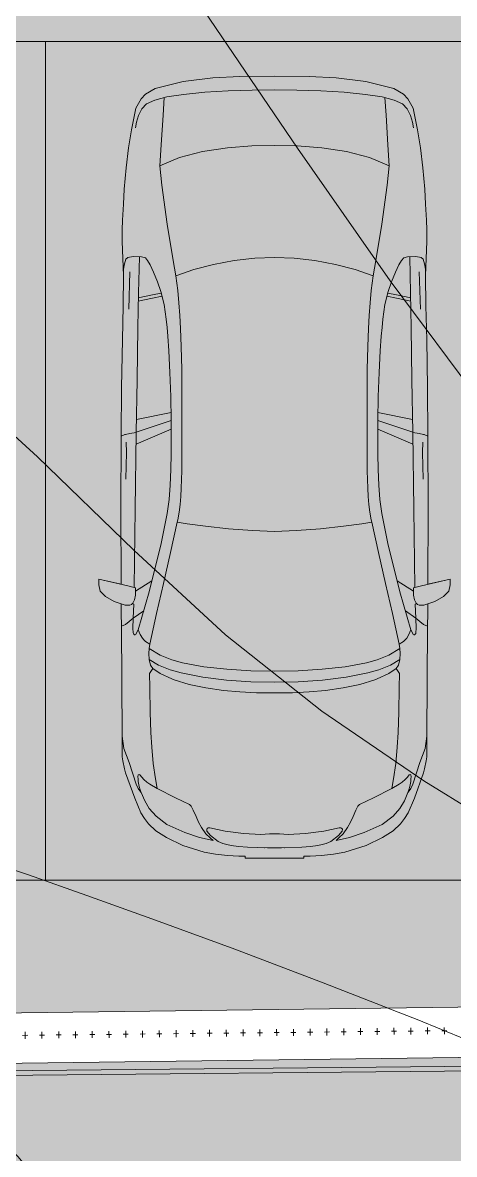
# Model space of a CAD drawing. Header units: millimetres. Extents: x 132836 to 1862386, y -330276 to -143438.
# Drawn here: x 401457 to 404032, y -272244 to -265498 of the extents above; entities that cross this region are included whole.
import ezdxf

# ---------------------------------------------------------------- set-up
doc = ezdxf.new("R2010")
doc.units = ezdxf.units.MM
doc.header["$MEASUREMENT"] = 0
doc.linetypes.add('Wipeout_Contour', pattern=[1000, 0, -1000])
for name, color, linetype in [('Divers - Dessin général', 7, 'Continuous'), ('Extérieur - Environnement', 7, 'Continuous'), ('Nouveau_0', 7, 'Continuous'), ('Nouveau_CN_01_00', 7, 'Continuous'), ('Nouveau_CN_02_00', 7, 'Continuous'), ('Nouveau_regard', 7, 'Continuous'), ('TopoAlt', 7, 'Continuous')]:
    doc.layers.add(name, color=color, linetype=linetype)

msp = doc.modelspace()

# ---------------------------------------------------------------- hatches: boundary and pattern name
at = {"linetype": 'Continuous', "lineweight": 0, "true_color": 0x6f6f6f}
h = msp.add_hatch(color=8, dxfattribs=at)
h.paths.add_polyline_path([(360547.961, -295062.571), (487920.34, -293826.868), (487920.34, -270902.734), (487462.568, -270902.734), (472913.119, -271040.575), (472913.119, -163437.635), (371855.719, -163437.635), (371855.719, -271040.575), (371882.482, -271040.57), (371882.665, -272000.514, -0.40942736), (367883.201, -275935.042), (360547.961, -275935.042)])
h.paths.add_polyline_path([(377135.103, -260639.953), (373845.103, -260639.953), (373845.103, -248364.953), (373845.103, -243089.974), (373845.103, -242189.974), (377135.103, -242189.974)], flags=0)
h.paths.add_polyline_path([(380202.952, -171995.57), (431505.799, -171995.57), (464309.564, -171995.57), (464309.564, -262465.571), (462925.553, -262565.571), (438593.575, -262550.571), (437925.553, -262550.571), (436549.587, -262550.571), (436549.587, -189810.571), (412055.061, -189810.571), (412055.061, -201780.57), (412055.061, -204495.57), (415454.069, -204495.57), (415454.069, -208495.57), (415454.069, -218295.57), (405655.061, -218295.57), (405655.061, -222495.57), (415474.561, -222495.57), (415474.561, -260810.571), (380202.952, -260810.571), (380202.952, -230015.57), (380202.952, -193810.571)], flags=0)
h.paths.add_polyline_path([(381436.562, -269433.913, -0.09031866), (381558.292, -268727.623, -0.20144873), (382612.158, -267592.74, -0.10421145), (383417.525, -267415.055), (384017.498, -267409.371, -0.10404461), (384824.873, -267571.244, -0.23825546), (385983.776, -268953.318, -0.05518862), (386036.355, -269390.334), (386038.45, -269611.438), (386050.565, -270890.267), (385792.102, -271892.761, -0.26794919), (384069.602, -272909.124), (383469.629, -272914.808, -0.19371746), (382078.771, -272370.185, -0.07056876), (381728.183, -271931.262, -0.1316525), (381450.772, -270933.845)], flags=0)
h.paths.add_polyline_path([(394027.271, -275599.002, -0.4157911), (392016.505, -273599.031), (392016.505, -273452.052), (392030.007, -267377.824, -0.3805567), (394016.505, -265609.826), (394094.233, -265609.826), (394094.233, -270609.826), (409094.233, -270609.826), (409094.233, -265609.826), (414055.71, -265609.826, -0.41421356), (415555.71, -267109.826), (415555.71, -273660.699, -0.34550161), (413836.804, -275433.432)], flags=0)
h.paths.add_polyline_path([(424209.612, -271504.083, -0.13447393), (423930.467, -270484.937), (423930.467, -268984.937, -0.41421356), (425930.467, -266984.937), (426530.467, -266984.937, -0.41421356), (428530.467, -268984.937), (428530.467, -270484.937, -0.12882035), (428273.55, -271465.581, -0.27093629), (426530.467, -272484.937), (425930.467, -272484.937, -0.26498)], flags=0)
h.paths.add_polyline_path([(436562.206, -273329.325), (436569.468, -267730.336, -0.09856151), (436800.237, -266943.721), (436817.2, -266951.545, -0.258849), (438654.998, -265605.827), (438652.661, -265587.294), (439337.088, -265587.294), (439337.088, -265687.294), (439337.088, -270687.294), (469237.088, -270687.294), (469237.088, -265687.294), (470907.523, -265687.294), (472885.813, -265687.294), (472885.813, -267687.294), (472885.813, -271062.255, 0.00134576), (472885.842, -271073.021), (472896.728, -273095.233, -0.41421356), (470907.523, -275105.97), (462184.053, -275105.97, -0.00518896), (462130.957, -275116.103), (454147.511, -275196.191), (438770.531, -275253.24, -0.38655333), (436572.608, -273475.385, -0.02518922)], flags=0)
at = {"linetype": 'Continuous', "lineweight": 0, "true_color": 0x90b349}
msp.add_hatch(color=55, dxfattribs=at).paths.add_polyline_path([(394094.233, -271810.115), (394094.233, -273590.239), (414281.51, -273450.488), (414270.667, -271436.346), (414270.667, -271563.708), (409270.667, -271563.708), (409270.667, -270609.826), (406815.088, -270609.826), (406594.233, -270609.826), (404094.233, -270609.826), (401594.233, -270609.826), (399094.233, -270609.826), (396594.233, -270609.826), (394094.233, -270609.826)])

# ---------------------------------------------------------------- linework, layer by layer
at = {"color": 9, "linetype": 'Continuous', "lineweight": 5}
msp.add_lwpolyline([(392016.505, -273452.052), (392016.505, -273599.031, 0.4157911), (394027.271, -275599.002), (413836.804, -275433.432, 0.34550161), (415555.71, -273660.699), (415555.71, -267109.826, 0.41421356), (414055.71, -265609.826), (409094.233, -265609.826), (409094.233, -270609.826), (394094.233, -270609.826), (394094.233, -265609.826), (394016.505, -265609.826, 0.3805567), (392030.007, -267377.824)], format="xyb", close=True, dxfattribs=at)
at = {"color": 255, "linetype": 'Continuous', "lineweight": 5, "flags": 128}
for points in [[(401594.233, -265609.826), (399094.233, -265609.826)], [(401594.233, -265609.826), (401594.233, -270609.826)], [(404094.233, -265609.826), (401594.233, -265609.826)], [(401594.233, -270609.826), (401594.233, -265609.826)], [(399094.233, -270609.826), (401594.233, -270609.826)], [(401594.233, -270609.826), (404094.233, -270609.826)]]:
    msp.add_lwpolyline(points, dxfattribs=at)
at = {"color": 7, "linetype": 'Continuous', "lineweight": 5}
msp.add_lwpolyline([(394094.233, -271810.115), (394094.233, -273590.239), (414281.51, -273450.488), (414270.667, -271436.346), (414270.667, -271563.708), (409270.667, -271563.708), (409270.667, -270609.826), (406815.088, -270609.826), (406594.233, -270609.826), (404094.233, -270609.826), (401594.233, -270609.826), (399094.233, -270609.826), (396594.233, -270609.826), (394094.233, -270609.826)], close=True, dxfattribs=at)
at = {"layer": 'Extérieur - Environnement', "color": 7, "linetype": 'Continuous', "lineweight": 13}
for p, q in [((402414.568, -265848.141), (402247.544, -265890.768)), ((402247.544, -265890.768), (402414.568, -265848.141)), ((402591.508, -265827.229), (402414.568, -265848.141)), ((402414.568, -265848.141), (402591.508, -265827.229)), ((402751.637, -265818.421), (402591.508, -265827.229)), ((402591.508, -265827.229), (402751.637, -265818.421)), ((402959.08, -265815.829), (402751.637, -265818.421)), ((402751.637, -265818.421), (402959.08, -265815.829)), ((403166.523, -265818.421), (402959.08, -265815.829)), ((403166.523, -265818.421), (402959.08, -265815.829)), ((403326.652, -265827.229), (403166.523, -265818.421)), ((403326.652, -265827.229), (403166.523, -265818.421)), ((403503.592, -265848.141), (403326.652, -265827.229)), ((403503.592, -265848.141), (403326.652, -265827.229)), ((403670.616, -265890.768), (403503.592, -265848.141)), ((403670.616, -265890.768), (403503.592, -265848.141)), ((402189.948, -265922.978), (402163.086, -265951.886)), ((402163.086, -265951.886), (402189.948, -265922.978)), ((402247.544, -265890.768), (402189.948, -265922.978)), ((402189.948, -265922.978), (402247.544, -265890.768)), ((402317.318, -265940.611), (402415.635, -265925.168)), ((402415.617, -265925.17), (402542.845, -265912.628)), ((402542.845, -265912.628), (402683.404, -265904.21)), ((402683.404, -265904.21), (402825.953, -265899.543)), ((402825.953, -265899.543), (402959.08, -265898.228)), ((403092.207, -265899.543), (402959.08, -265898.228)), ((403234.756, -265904.21), (403092.207, -265899.543)), ((403375.315, -265912.628), (403234.756, -265904.21)), ((403502.543, -265925.17), (403375.315, -265912.628)), ((403600.842, -265940.611), (403502.525, -265925.168)), ((403728.212, -265922.978), (403670.616, -265890.768)), ((403728.212, -265922.978), (403670.616, -265890.768)), ((403755.074, -265951.886), (403728.212, -265922.978)), ((403755.074, -265951.886), (403728.212, -265922.978)), ((402163.086, -265951.886), (402132.435, -266006.605)), ((402132.435, -266006.605), (402163.086, -265951.886)), ((402167.095, -266012.192), (402195.716, -265982.004)), ((402195.716, -265982.004), (402245.394, -265959.465)), ((402317.318, -265940.611), (402245.394, -265959.465)), ((402301.353, -265944.796), (402294.221, -266049.877)), ((403600.842, -265940.611), (403672.766, -265959.465)), ((403616.807, -265944.796), (403623.939, -266049.877)), ((403722.444, -265982.004), (403672.766, -265959.465)), ((403751.065, -266012.192), (403722.444, -265982.004)), ((403785.725, -266006.605), (403755.074, -265951.886)), ((403785.725, -266006.605), (403755.074, -265951.886)), ((402132.435, -266006.605), (402105.539, -266135.655)), ((402105.539, -266135.655), (402132.435, -266006.605)), ((402135.952, -266091.6), (402148.233, -266050.788)), ((402148.233, -266050.788), (402167.095, -266012.192)), ((402294.221, -266049.877), (402283.325, -266225.535)), ((403623.939, -266049.877), (403634.835, -266225.535)), ((403769.927, -266050.788), (403751.065, -266012.192)), ((403782.207, -266091.6), (403769.927, -266050.788)), ((403812.621, -266135.655), (403785.725, -266006.605)), ((403812.621, -266135.655), (403785.725, -266006.605)), ((402105.539, -266135.655), (402088.245, -266244.436)), ((402105.539, -266135.655), (402088.245, -266244.436)), ((402129.555, -266125.362), (402135.952, -266091.6)), ((403788.605, -266125.362), (403782.207, -266091.6)), ((403829.915, -266244.436), (403812.621, -266135.655)), ((403812.621, -266135.655), (403829.915, -266244.436)), ((402088.246, -266244.425), (402074.423, -266362.504)), ((402088.246, -266244.425), (402074.423, -266362.504)), ((402088.245, -266244.436), (402088.246, -266244.425)), ((402283.325, -266225.535), (402275.034, -266351.114)), ((402530.242, -266265.635), (402392.422, -266300.677)), ((402677.798, -266243.793), (402530.242, -266265.635)), ((402824.327, -266232.471), (402677.798, -266243.793)), ((402959.08, -266229.025), (402824.327, -266232.471)), ((402959.08, -266229.025), (403093.833, -266232.471)), ((403093.833, -266232.471), (403240.362, -266243.793)), ((403240.362, -266243.793), (403387.918, -266265.635)), ((403387.918, -266265.635), (403525.738, -266300.677)), ((403634.835, -266225.535), (403643.126, -266351.114)), ((403829.913, -266244.425), (403843.737, -266362.504)), ((403843.737, -266362.504), (403829.915, -266244.436)), ((402392.422, -266300.677), (402275.101, -266351.806)), ((403525.738, -266300.677), (403643.058, -266351.806)), ((402074.423, -266362.504), (402062.9, -266490.991)), ((402062.9, -266490.991), (402074.423, -266362.504)), ((402275.034, -266351.114), (402286.374, -266467.05)), ((403643.126, -266351.114), (403631.785, -266467.05)), ((403855.26, -266490.991), (403843.737, -266362.504)), ((403855.26, -266490.991), (403843.737, -266362.504)), ((402286.374, -266467.05), (402319.174, -266699.145)), ((403631.785, -266467.05), (403598.986, -266699.145)), ((402062.9, -266490.991), (402059.104, -266580)), ((402059.104, -266580), (402062.9, -266490.991)), ((403859.056, -266580), (403855.26, -266490.991)), ((403859.056, -266580), (403855.26, -266490.991)), ((402059.104, -266580), (402052.679, -266675.753)), ((402052.679, -266675.753), (402059.104, -266580)), ((403865.48, -266675.753), (403859.056, -266580)), ((403865.48, -266675.753), (403859.056, -266580)), ((402052.679, -266675.753), (402050.915, -266733.636)), ((402050.915, -266733.636), (402052.679, -266675.753)), ((403867.245, -266733.636), (403865.48, -266675.753)), ((403867.245, -266733.636), (403865.48, -266675.753)), ((402050.915, -266733.636), (402050.87, -266802.209)), ((402050.915, -266733.636), (402050.87, -266802.209)), ((402319.174, -266699.145), (402355.346, -266914.757)), ((403598.986, -266699.145), (403562.814, -266914.757)), ((403867.29, -266802.209), (403867.245, -266733.636)), ((403867.245, -266733.636), (403867.29, -266802.209)), ((402050.87, -266802.209), (402058.131, -267005.182)), ((402058.131, -267005.182), (402050.87, -266802.209)), ((403860.029, -267005.182), (403867.29, -266802.209)), ((403860.029, -267005.182), (403867.29, -266802.209)), ((402063.718, -266935.244), (402059.404, -266966.747)), ((402072.123, -266907.239), (402063.718, -266935.244)), ((402084.824, -266896.747), (402072.123, -266907.239)), ((402115.802, -266891.975), (402084.824, -266896.747)), ((402166.416, -266893.182), (402115.802, -266891.975)), ((402147.21, -267108.099), (402153.034, -266892.863)), ((402188.89, -266900.359), (402166.416, -266893.182)), ((402201.889, -266915.534), (402188.89, -266900.359)), ((402216.783, -266941.727), (402201.889, -266915.534)), ((402238.187, -266985.75), (402216.783, -266941.727)), ((402355.346, -266914.757), (402370.56, -267007.801)), ((402596.107, -266938.334), (402478.257, -266969.199)), ((402718.862, -266915.731), (402596.107, -266938.334)), ((402841.545, -266901.845), (402718.862, -266915.731)), ((402959.08, -266897.126), (402841.545, -266901.845)), ((402959.08, -266897.126), (403076.615, -266901.845)), ((403076.615, -266901.845), (403199.298, -266915.731)), ((403199.298, -266915.731), (403322.053, -266938.334)), ((403322.053, -266938.334), (403439.903, -266969.199)), ((403562.814, -266914.757), (403547.6, -267007.801)), ((403679.973, -266985.75), (403701.377, -266941.727)), ((403701.377, -266941.727), (403716.271, -266915.534)), ((403716.271, -266915.534), (403729.269, -266900.359)), ((403729.269, -266900.359), (403751.744, -266893.182)), ((403751.744, -266893.182), (403802.358, -266891.975)), ((403770.95, -267108.099), (403765.126, -266892.863)), ((403802.358, -266891.975), (403833.336, -266896.747)), ((403833.336, -266896.747), (403846.037, -266907.239)), ((403846.037, -266907.239), (403854.441, -266935.244)), ((403854.441, -266935.244), (403858.756, -266966.747)), ((402058.131, -267005.182), (402055.918, -267185.487)), ((402055.918, -267185.487), (402058.131, -267005.182)), ((402059.404, -266966.747), (402058.131, -267005.182)), ((402096.798, -266983.945), (402089.381, -267204.725)), ((402261.602, -267043.022), (402238.187, -266985.75)), ((402478.257, -266969.199), (402370.56, -267007.801)), ((402370.56, -267007.801), (402382.231, -267095.228)), ((403439.903, -266969.199), (403547.6, -267007.801)), ((403547.6, -267007.801), (403535.929, -267095.228)), ((403656.558, -267043.022), (403679.973, -266985.75)), ((403821.362, -266983.945), (403828.779, -267204.725)), ((403858.756, -266966.747), (403860.029, -267005.182)), ((403862.242, -267185.487), (403860.029, -267005.182)), ((403862.242, -267185.487), (403860.029, -267005.182)), ((402280.931, -267099.683), (402261.602, -267043.022)), ((403637.229, -267099.683), (403656.558, -267043.022)), ((402144.278, -267315.416), (402147.21, -267108.099)), ((402146.517, -267157.127), (402230.905, -267139.896)), ((402146.79, -267137.834), (402231.178, -267120.602)), ((402230.905, -267139.896), (402288.32, -267128.746)), ((402231.178, -267120.602), (402283.658, -267110.411)), ((402300.766, -267177.701), (402280.931, -267099.683)), ((402382.23, -267095.211), (402388.922, -267168.735)), ((403535.93, -267095.211), (403529.237, -267168.735)), ((403617.394, -267177.701), (403637.229, -267099.683)), ((403687.255, -267139.896), (403629.84, -267128.746)), ((403686.982, -267120.602), (403634.501, -267110.411)), ((403771.37, -267137.834), (403686.982, -267120.602)), ((403771.643, -267157.127), (403687.255, -267139.896)), ((403773.882, -267315.416), (403770.95, -267108.099)), ((402055.918, -267185.487), (402051.568, -267388.698)), ((402055.918, -267185.487), (402051.568, -267388.698)), ((402312.175, -267265.192), (402300.766, -267177.701)), ((402388.922, -267168.721), (402393.888, -267243.196)), ((403529.238, -267168.721), (403524.272, -267243.196)), ((403605.985, -267265.192), (403617.394, -267177.701)), ((403866.592, -267388.698), (403862.242, -267185.487)), ((403862.242, -267185.487), (403866.592, -267388.698)), ((402318.021, -267314.77), (402312.175, -267265.192)), ((402393.888, -267243.192), (402398.292, -267319.989)), ((403524.272, -267243.192), (403519.868, -267319.989)), ((403600.139, -267314.77), (403605.985, -267265.192)), ((402139.317, -267626.213), (402144.278, -267315.416)), ((402323.115, -267366.608), (402318.021, -267314.77)), ((402398.291, -267319.979), (402403.057, -267428.1)), ((403519.869, -267319.979), (403515.103, -267428.1)), ((403595.045, -267366.608), (403600.139, -267314.77)), ((403778.842, -267626.213), (403773.882, -267315.416)), ((402051.568, -267388.698), (402046.783, -267671.932)), ((402051.568, -267388.698), (402046.783, -267671.932)), ((402329.352, -267454.622), (402323.115, -267366.608)), ((403588.807, -267454.622), (403595.045, -267366.608)), ((403871.377, -267671.932), (403866.592, -267388.698)), ((403866.592, -267388.698), (403871.377, -267671.932)), ((402335.74, -267582.751), (402329.352, -267454.622)), ((402403.057, -267428.096), (402407.027, -267565.617)), ((403515.103, -267428.096), (403511.132, -267565.617)), ((403582.42, -267582.751), (403588.807, -267454.622)), ((402340.74, -267725.992), (402335.74, -267582.751)), ((402407.027, -267565.617), (402407.066, -268168.583)), ((403511.132, -267565.617), (403511.094, -268168.583)), ((403577.42, -267725.992), (403582.42, -267582.751)), ((402046.783, -267671.932), (402044.264, -267963.179)), ((402046.783, -267671.932), (402044.264, -267963.179)), ((402134.357, -267940.513), (402139.317, -267626.213)), ((403783.803, -267940.513), (403778.842, -267626.213)), ((403873.896, -267963.179), (403871.377, -267671.932)), ((403871.377, -267671.932), (403873.896, -267963.179)), ((402343.163, -267869.522), (402340.74, -267725.992)), ((403574.997, -267869.522), (403577.42, -267725.992)), ((402135.573, -267863.438), (402342.345, -267821.075)), ((403782.586, -267863.438), (403575.815, -267821.075)), ((402343.163, -267869.522), (402134.374, -267939.422)), ((402343.701, -268067.536), (402343.163, -267869.522)), ((403574.459, -268067.536), (403574.997, -267869.522)), ((403574.997, -267869.522), (403783.786, -267939.422)), ((402044.264, -267963.179), (402065.973, -267953.414)), ((402065.973, -267953.414), (402067.929, -267952.848)), ((402067.929, -267952.848), (402071.187, -267952.153)), ((402071.187, -267952.153), (402097.1, -267947.497)), ((402097.1, -267947.497), (402134.357, -267940.513)), ((402134.357, -267940.513), (402127.918, -268397.667)), ((402133.385, -268009.492), (402343.303, -267921.066)), ((403784.774, -268009.492), (403574.857, -267921.066)), ((403783.803, -267940.513), (403790.242, -268397.667)), ((403821.06, -267947.497), (403783.803, -267940.513)), ((403846.973, -267952.153), (403821.06, -267947.497)), ((403850.231, -267952.848), (403846.973, -267952.153)), ((403852.187, -267953.414), (403850.231, -267952.848)), ((403873.896, -267963.179), (403852.187, -267953.414)), ((402044.264, -267963.179), (402042.296, -268396.057)), ((402042.296, -268396.057), (402044.264, -267963.179)), ((402074.159, -267998.102), (402075.658, -268059.366)), ((403844.001, -267998.102), (403842.502, -268059.366)), ((403875.864, -268396.057), (403873.896, -267963.179)), ((403875.864, -268396.057), (403873.896, -267963.179)), ((402075.658, -268059.366), (402073.081, -268218.695)), ((402340.55, -268161.626), (402343.701, -268067.536)), ((403577.61, -268161.626), (403574.459, -268067.536)), ((403842.502, -268059.366), (403845.079, -268218.695)), ((402336.356, -268254.25), (402340.55, -268161.626)), ((403581.804, -268254.25), (403577.61, -268161.626)), ((402407.066, -268168.583), (402403.229, -268272.869)), ((403511.094, -268168.583), (403514.931, -268272.869)), ((402330.256, -268340.402), (402336.356, -268254.25)), ((402403.23, -268272.861), (402400.696, -268322.037)), ((403514.93, -268272.861), (403517.464, -268322.037)), ((403587.903, -268340.402), (403581.804, -268254.25)), ((402319.11, -268423.653), (402330.256, -268340.402)), ((402400.696, -268322.021), (402396.898, -268369.172)), ((403517.464, -268322.021), (403521.262, -268369.172)), ((403599.049, -268423.653), (403587.903, -268340.402)), ((402042.296, -268396.057), (402044.774, -268845.441)), ((402044.774, -268845.441), (402042.296, -268396.057)), ((402127.919, -268397.667), (402121.471, -268863.714)), ((402283.694, -268603.04), (402319.11, -268423.653)), ((402391.077, -268415.392), (402382.646, -268460.76)), ((402396.9, -268369.15), (402391.077, -268415.392)), ((403521.26, -268369.15), (403527.083, -268415.392)), ((403527.083, -268415.392), (403535.514, -268460.76)), ((403634.466, -268603.04), (403599.049, -268423.653)), ((403790.241, -268397.667), (403796.689, -268863.714)), ((403873.386, -268845.441), (403875.864, -268396.057)), ((403873.386, -268845.441), (403875.864, -268396.057)), ((402379.346, -268475.566), (402339.188, -268655.526)), ((402379.346, -268475.566), (402382.425, -268461.25)), ((402379.346, -268475.566), (402438.317, -268485.628)), ((402382.425, -268461.25), (402382.732, -268460.57)), ((402438.317, -268485.628), (402546.933, -268499.786)), ((402546.933, -268499.786), (402684.018, -268514.384)), ((403371.227, -268499.786), (403234.142, -268514.384)), ((403479.843, -268485.628), (403371.227, -268499.786)), ((403538.814, -268475.566), (403479.843, -268485.628)), ((403535.735, -268461.25), (403535.428, -268460.57)), ((403538.814, -268475.566), (403535.735, -268461.25)), ((403538.814, -268475.566), (403578.972, -268655.526)), ((402684.018, -268514.384), (402828.462, -268525.771)), ((402828.462, -268525.771), (402959.08, -268530.294)), ((403089.698, -268525.771), (402959.08, -268530.294)), ((403234.142, -268514.384), (403089.698, -268525.771)), ((402211.494, -268890.783), (402283.694, -268603.04)), ((403706.666, -268890.783), (403634.466, -268603.04)), ((402339.188, -268655.526), (402297.008, -268840.117)), ((403578.972, -268655.526), (403621.152, -268840.117)), ((402044.774, -268845.441), (401911.402, -268814.641)), ((401911.402, -268814.641), (401911.402, -268848.929)), ((401911.402, -268814.641), (402083.437, -268854.37)), ((401911.402, -268814.641), (401911.402, -268848.929)), ((402227.868, -268825.526), (402130.687, -268886.011)), ((403690.291, -268825.526), (403787.473, -268886.011)), ((404006.758, -268814.641), (403834.723, -268854.37)), ((404006.758, -268814.641), (403873.386, -268845.441)), ((404006.758, -268848.929), (404006.758, -268814.641)), ((404006.758, -268814.641), (404006.758, -268848.929)), ((401911.402, -268848.929), (401920.262, -268887.061)), ((401920.262, -268887.061), (401911.402, -268848.929)), ((401920.262, -268887.061), (401952.121, -268919.021)), ((401952.121, -268919.021), (401920.262, -268887.061)), ((402083.437, -268854.37), (402106.566, -268859.874)), ((402106.566, -268859.874), (402130.687, -268866.089)), ((402130.687, -268866.089), (402130.687, -268911.236)), ((402211.494, -268890.783), (402146.08, -269117.89)), ((402297.008, -268840.117), (402255.858, -269020.407)), ((403621.152, -268840.117), (403662.302, -269020.407)), ((403706.666, -268890.783), (403772.08, -269117.89)), ((403811.594, -268859.874), (403787.473, -268866.089)), ((403787.473, -268866.089), (403787.473, -268911.236)), ((403834.723, -268854.37), (403811.594, -268859.874)), ((403966.039, -268919.021), (403997.898, -268887.061)), ((403966.039, -268919.021), (403997.898, -268887.061)), ((403997.898, -268887.061), (404006.758, -268848.929)), ((403997.898, -268887.061), (404006.758, -268848.929)), ((401952.121, -268919.021), (402002.661, -268948.512)), ((402002.661, -268948.512), (401952.121, -268919.021)), ((402002.661, -268948.512), (402045.174, -268962.73)), ((402068.636, -268970.577), (402002.661, -268948.512)), ((402045.174, -268962.73), (402045.432, -269018.139)), ((402045.432, -269018.139), (402045.174, -268962.73)), ((402096.62, -268970.511), (402068.636, -268970.577)), ((402106.792, -268965.404), (402096.62, -268970.511)), ((402114.867, -268957.87), (402106.792, -268965.404)), ((402119.744, -268963.547), (402112.54, -268960.041)), ((402124.675, -268937.763), (402114.867, -268957.87)), ((402119.744, -268963.547), (402116.776, -269048.085)), ((402130.687, -268911.236), (402124.675, -268937.763)), ((403787.473, -268911.236), (403793.485, -268937.763)), ((403793.485, -268937.763), (403803.293, -268957.87)), ((403798.416, -268963.547), (403805.62, -268960.041)), ((403798.416, -268963.547), (403801.384, -269048.085)), ((403803.293, -268957.87), (403811.368, -268965.404)), ((403811.368, -268965.404), (403821.54, -268970.511)), ((403821.54, -268970.511), (403849.524, -268970.577)), ((403849.524, -268970.577), (403915.499, -268948.512)), ((403872.728, -269018.139), (403872.986, -268962.73)), ((403872.728, -269018.139), (403872.986, -268962.73)), ((403872.986, -268962.73), (403915.499, -268948.512)), ((403915.499, -268948.512), (403966.039, -268919.021)), ((403915.499, -268948.512), (403966.039, -268919.021)), ((402045.432, -269018.139), (402046.484, -269096.19)), ((402045.432, -269018.139), (402046.484, -269096.19)), ((402178.924, -269003.863), (402116.776, -269048.085)), ((402255.858, -269020.407), (402215.693, -269203.417)), ((403662.302, -269020.407), (403702.467, -269203.417)), ((403739.236, -269003.863), (403801.384, -269048.085)), ((403871.676, -269096.19), (403872.728, -269018.139)), ((403872.728, -269018.139), (403871.676, -269096.19)), ((402070.319, -269084.584), (402046.484, -269096.19)), ((402046.484, -269096.19), (402050.635, -269751.346)), ((402046.484, -269096.19), (402050.635, -269751.346)), ((402091.915, -269068.108), (402070.319, -269084.584)), ((402116.776, -269048.085), (402091.915, -269068.108)), ((402116.776, -269048.085), (402114.942, -269109.46)), ((403801.384, -269048.085), (403826.245, -269068.108)), ((403801.384, -269048.085), (403803.218, -269109.46)), ((403826.245, -269068.108), (403847.841, -269084.584)), ((403847.841, -269084.584), (403871.676, -269096.19)), ((403867.525, -269751.346), (403871.676, -269096.19)), ((403871.676, -269096.19), (403867.525, -269751.346)), ((402114.942, -269109.46), (402116.221, -269132.476)), ((402116.221, -269132.476), (402117.258, -269138.231)), ((402117.258, -269138.231), (402120.181, -269143.895)), ((402123.642, -269146.967), (402120.181, -269143.895)), ((402127.391, -269147.001), (402123.642, -269146.967)), ((402131.287, -269144.454), (402127.391, -269147.001)), ((402131.287, -269144.454), (402134.379, -269140.094)), ((402134.379, -269140.094), (402138.726, -269131.807)), ((402138.732, -269131.807), (402146.08, -269117.89)), ((402146.08, -269117.89), (402157.525, -269144.333)), ((402157.525, -269144.333), (402170.869, -269165.841)), ((402170.869, -269165.841), (402180.066, -269177.038)), ((403747.291, -269165.841), (403738.094, -269177.038)), ((403760.634, -269144.333), (403747.291, -269165.841)), ((403772.08, -269117.89), (403760.634, -269144.333)), ((403779.428, -269131.807), (403772.08, -269117.89)), ((403783.781, -269140.094), (403779.434, -269131.807)), ((403786.873, -269144.454), (403783.781, -269140.094)), ((403786.873, -269144.454), (403790.769, -269147.001)), ((403790.769, -269147.001), (403794.518, -269146.967)), ((403794.518, -269146.967), (403797.979, -269143.895)), ((403800.902, -269138.231), (403797.979, -269143.895)), ((403801.939, -269132.476), (403800.902, -269138.231)), ((403803.218, -269109.46), (403801.939, -269132.476)), ((402180.066, -269177.038), (402189.785, -269187.476)), ((402189.785, -269187.476), (402215.693, -269203.417)), ((402212.403, -269228.342), (402210.26, -269258.769)), ((402215.693, -269203.417), (402212.403, -269228.342)), ((402277.217, -269268.776), (402212.403, -269228.342)), ((402215.707, -269203.417), (402215.693, -269203.417)), ((403640.943, -269268.776), (403705.757, -269228.342)), ((403702.453, -269203.417), (403702.467, -269203.417)), ((403728.375, -269187.476), (403702.467, -269203.417)), ((403702.467, -269203.417), (403705.757, -269228.342)), ((403705.757, -269228.342), (403707.9, -269258.769)), ((403738.094, -269177.038), (403728.375, -269187.476)), ((402210.26, -269258.769), (402211.04, -269294.132)), ((402267.418, -269327.351), (402211.04, -269294.132)), ((402211.04, -269294.132), (402219.368, -269327.849)), ((402345.972, -269295.032), (402277.213, -269268.775)), ((402411.108, -269313.743), (402345.966, -269295.03)), ((403507.051, -269313.743), (403572.194, -269295.03)), ((403572.187, -269295.032), (403640.947, -269268.775)), ((403650.742, -269327.351), (403707.12, -269294.132)), ((403707.12, -269294.132), (403698.792, -269327.849)), ((403707.9, -269258.769), (403707.12, -269294.132)), ((402232.683, -269347.206), (402213.152, -269377.595)), ((402213.152, -269377.595), (402215.332, -269460.947)), ((402219.368, -269327.849), (402219.394, -269327.864)), ((402232.683, -269347.206), (402219.368, -269327.849)), ((402232.689, -269347.246), (402232.683, -269347.206)), ((402232.689, -269347.246), (402277.292, -269376.964)), ((402337.621, -269354.974), (402267.418, -269327.351)), ((402277.292, -269376.964), (402347.171, -269409.539)), ((402403.268, -269373.739), (402337.621, -269354.974)), ((402531.71, -269399.288), (402403.268, -269373.739)), ((402537.401, -269337.166), (402411.103, -269313.742)), ((402675.544, -269352.527), (402537.401, -269337.166)), ((402818.474, -269360.929), (402675.542, -269352.527)), ((402959.109, -269363.489), (402818.472, -269360.929)), ((402959.051, -269363.489), (403099.688, -269360.929)), ((403099.686, -269360.929), (403242.618, -269352.527)), ((403242.616, -269352.527), (403380.759, -269337.166)), ((403380.759, -269337.166), (403507.057, -269313.742)), ((403386.45, -269399.288), (403514.892, -269373.739)), ((403514.892, -269373.739), (403580.539, -269354.974)), ((403640.868, -269376.964), (403570.989, -269409.539)), ((403580.539, -269354.974), (403650.742, -269327.351)), ((403685.471, -269347.246), (403640.868, -269376.964)), ((403685.471, -269347.246), (403685.476, -269347.206)), ((403685.476, -269347.206), (403698.792, -269327.849)), ((403685.476, -269347.206), (403705.007, -269377.595)), ((403698.792, -269327.849), (403698.766, -269327.864)), ((403705.007, -269377.595), (403702.828, -269460.947)), ((402347.171, -269409.539), (402360.232, -269414.401)), ((402360.232, -269414.402), (402450.772, -269442.215)), ((402450.772, -269442.215), (402549.82, -269463.144)), ((402672.392, -269416.628), (402531.71, -269399.288)), ((402817.176, -269426.446), (402672.392, -269416.628)), ((402959.08, -269429.553), (402817.176, -269426.446)), ((402959.08, -269429.553), (403100.984, -269426.446)), ((403100.984, -269426.446), (403245.768, -269416.628)), ((403245.768, -269416.628), (403386.45, -269399.288)), ((403467.387, -269442.215), (403368.34, -269463.144)), ((403557.928, -269414.402), (403467.387, -269442.215)), ((403570.989, -269409.539), (403557.928, -269414.401)), ((402215.33, -269460.884), (402217.976, -269607.709)), ((402215.333, -269460.93), (402215.333, -269460.947)), ((402549.82, -269463.144), (402654.727, -269477.969)), ((402654.727, -269477.969), (402752.688, -269486.764)), ((402752.688, -269486.764), (402851.261, -269491.741)), ((402851.261, -269491.741), (402959.086, -269493.485)), ((403066.899, -269491.741), (402959.073, -269493.485)), ((403165.471, -269486.764), (403066.899, -269491.741)), ((403263.433, -269477.969), (403165.471, -269486.764)), ((403368.34, -269463.144), (403263.433, -269477.969)), ((403702.83, -269460.884), (403700.184, -269607.709)), ((403702.827, -269460.93), (403702.827, -269460.947)), ((402217.976, -269607.709), (402222.268, -269729.168)), ((403700.184, -269607.709), (403695.892, -269729.168)), ((402050.635, -269751.346), (402050.552, -269802.17)), ((402050.635, -269751.346), (402050.552, -269802.17)), ((402050.635, -269751.346), (402060.478, -269824.712)), ((402222.268, -269729.168), (402226.805, -269815.707)), ((403695.892, -269729.168), (403691.355, -269815.707)), ((403867.525, -269751.346), (403857.682, -269824.712)), ((403867.608, -269802.17), (403867.525, -269751.346)), ((403867.525, -269751.346), (403867.608, -269802.17)), ((402050.552, -269802.17), (402050.662, -269840.241)), ((402050.552, -269802.17), (402050.662, -269840.241)), ((402050.662, -269840.241), (402051.189, -269873.351)), ((402050.662, -269840.241), (402051.189, -269873.351)), ((402060.478, -269824.712), (402092.003, -269907.076)), ((402226.803, -269815.686), (402235.584, -269913)), ((402235.584, -269913), (402226.833, -269815.707)), ((403691.357, -269815.686), (403682.576, -269913)), ((403682.576, -269913), (403691.327, -269815.707)), ((403857.682, -269824.712), (403826.157, -269907.076)), ((403866.971, -269873.351), (403867.498, -269840.241)), ((403867.498, -269840.241), (403866.971, -269873.351)), ((403867.498, -269840.241), (403867.608, -269802.17)), ((403867.608, -269802.17), (403867.498, -269840.241)), ((402051.189, -269873.351), (402053.99, -269897.495)), ((402051.189, -269873.351), (402053.99, -269897.495)), ((402053.99, -269897.495), (402064.387, -269944.851)), ((402064.387, -269944.851), (402053.99, -269897.495)), ((402071.592, -269853.75), (402071.644, -269854.762)), ((402092.003, -269907.076), (402133.604, -270036.675)), ((402235.584, -269913), (402249.206, -270006.245)), ((403682.576, -269913), (403668.954, -270006.245)), ((403826.157, -269907.076), (403784.556, -270036.675)), ((403846.567, -269853.75), (403846.516, -269854.762)), ((403853.773, -269944.851), (403864.17, -269897.495)), ((403853.773, -269944.851), (403864.17, -269897.495)), ((403864.17, -269897.495), (403866.971, -269873.351)), ((403866.971, -269873.351), (403864.17, -269897.495)), ((402064.387, -269944.851), (402071.402, -269970.356)), ((402071.402, -269970.356), (402064.387, -269944.851)), ((402071.402, -269970.356), (402125.22, -270120.292)), ((402125.22, -270120.292), (402071.402, -269970.356)), ((402146.609, -269981.131), (402143.875, -269992.834)), ((402151.062, -269979.866), (402146.609, -269981.131)), ((402155.95, -269982.023), (402151.062, -269979.866)), ((402166.889, -269996.313), (402155.95, -269982.023)), ((403751.271, -269996.313), (403762.21, -269982.023)), ((403762.21, -269982.023), (403767.098, -269979.866)), ((403767.098, -269979.866), (403771.551, -269981.131)), ((403771.551, -269981.131), (403774.284, -269992.834)), ((403792.94, -270120.292), (403846.758, -269970.356)), ((403792.94, -270120.292), (403846.758, -269970.356)), ((403846.758, -269970.356), (403853.773, -269944.851)), ((403846.758, -269970.356), (403853.773, -269944.851)), ((402145.941, -270062.989), (402133.604, -270036.675)), ((402143.875, -269992.834), (402145.189, -270005.929)), ((402145.189, -270005.929), (402146.136, -270020.858)), ((402146.136, -270020.858), (402152.042, -270051.665)), ((402152.042, -270051.665), (402158.388, -270071.466)), ((402180.511, -270009.851), (402166.889, -269996.313)), ((402197.584, -270024.653), (402180.511, -270009.851)), ((402215.526, -270037.938), (402197.584, -270024.653)), ((402259.482, -270062.483), (402215.526, -270037.938)), ((402249.202, -270006.222), (402259.482, -270062.483)), ((403668.958, -270006.222), (403658.678, -270062.483)), ((403658.678, -270062.483), (403702.634, -270037.938)), ((403702.634, -270037.938), (403720.575, -270024.653)), ((403720.575, -270024.653), (403737.649, -270009.851)), ((403737.649, -270009.851), (403751.271, -269996.313)), ((403766.118, -270051.665), (403759.772, -270071.466)), ((403772.024, -270020.858), (403766.118, -270051.665)), ((403772.971, -270005.929), (403772.024, -270020.858)), ((403772.219, -270062.989), (403784.556, -270036.675)), ((403774.284, -269992.834), (403772.971, -270005.929)), ((402125.22, -270120.292), (402162.459, -270207.265)), ((402162.459, -270207.265), (402125.22, -270120.292)), ((402156.384, -270077.539), (402145.941, -270062.989)), ((402163.71, -270086.838), (402156.384, -270077.539)), ((402158.388, -270071.466), (402163.71, -270086.838)), ((402184.894, -270137.137), (402163.71, -270086.838)), ((402368.897, -270118.863), (402259.482, -270062.483)), ((402452.333, -270157.969), (402368.897, -270118.863)), ((403465.826, -270157.969), (403549.263, -270118.863)), ((403549.263, -270118.863), (403658.678, -270062.483)), ((403733.266, -270137.137), (403754.45, -270086.838)), ((403759.772, -270071.466), (403754.45, -270086.838)), ((403754.45, -270086.838), (403761.776, -270077.539)), ((403755.701, -270207.265), (403792.94, -270120.292)), ((403755.701, -270207.265), (403792.94, -270120.292)), ((403761.776, -270077.539), (403772.219, -270062.989)), ((402212.109, -270181.487), (402184.894, -270137.137)), ((402252.427, -270226.845), (402212.109, -270181.487)), ((402461.722, -270168.388), (402452.333, -270157.969)), ((402474.903, -270191.085), (402461.722, -270168.388)), ((403443.257, -270191.085), (403456.437, -270168.388)), ((403456.437, -270168.388), (403465.826, -270157.969)), ((403665.733, -270226.845), (403706.051, -270181.487)), ((403706.051, -270181.487), (403733.266, -270137.137)), ((402162.459, -270207.265), (402183.004, -270242.637)), ((402162.459, -270207.265), (402183.004, -270242.637)), ((402183.004, -270242.637), (402207.182, -270274.057)), ((402183.004, -270242.637), (402207.182, -270274.057)), ((402316.753, -270277.574), (402252.427, -270226.845)), ((402491.043, -270228.814), (402474.889, -270191.061)), ((402506.111, -270263.214), (402491.043, -270228.814)), ((403412.049, -270263.214), (403427.117, -270228.814)), ((403427.117, -270228.814), (403443.27, -270191.061)), ((403601.407, -270277.574), (403665.733, -270226.845)), ((403710.978, -270274.057), (403735.156, -270242.637)), ((403735.156, -270242.637), (403710.978, -270274.057)), ((403735.156, -270242.637), (403755.701, -270207.265)), ((403755.701, -270207.265), (403735.156, -270242.637)), ((402207.182, -270274.057), (402252.21, -270315.366)), ((402207.182, -270274.057), (402252.21, -270315.366)), ((402252.21, -270315.366), (402315.927, -270354.962)), ((402252.21, -270315.366), (402315.927, -270354.962)), ((402316.753, -270277.574), (402424.787, -270324.617)), ((402523.893, -270296.215), (402506.111, -270263.214)), ((402549.638, -270332.552), (402523.893, -270296.215)), ((402554.604, -270305.748), (402557.048, -270301.855)), ((402554.752, -270316.575), (402554.604, -270305.748)), ((402577.811, -270343.397), (402554.752, -270316.575)), ((402557.048, -270301.855), (402564.294, -270298.21)), ((402564.294, -270298.21), (402573.207, -270297.958)), ((402573.207, -270297.958), (402664.074, -270316.412)), ((402664.074, -270316.412), (402775.099, -270330.869)), ((403254.086, -270316.412), (403143.061, -270330.869)), ((403344.953, -270297.958), (403254.086, -270316.412)), ((403340.349, -270343.397), (403363.408, -270316.575)), ((403353.866, -270298.21), (403344.953, -270297.958)), ((403361.112, -270301.855), (403353.866, -270298.21)), ((403363.556, -270305.748), (403361.112, -270301.855)), ((403363.408, -270316.575), (403363.556, -270305.748)), ((403368.521, -270332.552), (403394.267, -270296.215)), ((403394.267, -270296.215), (403412.049, -270263.214)), ((403601.407, -270277.574), (403493.373, -270324.617)), ((403602.233, -270354.962), (403665.95, -270315.366)), ((403665.95, -270315.366), (403602.233, -270354.962)), ((403665.95, -270315.366), (403710.978, -270274.057)), ((403710.978, -270274.057), (403665.95, -270315.366)), ((402315.927, -270354.962), (402412.722, -270401.747)), ((402315.927, -270354.962), (402412.722, -270401.747)), ((402424.787, -270324.617), (402512.018, -270354.753)), ((402592.265, -270372.646), (402512.018, -270354.753)), ((402575.508, -270357.827), (402549.638, -270332.552)), ((402592.265, -270372.646), (402575.508, -270357.827)), ((402622.572, -270378.587), (402577.811, -270343.397)), ((402650.731, -270390.74), (402622.572, -270378.587)), ((402650.731, -270390.74), (402674.299, -270396.82)), ((402775.099, -270330.869), (402878.236, -270337.753)), ((402929.358, -270333.08), (402878.236, -270337.753)), ((402929.358, -270333.08), (402959.895, -270333.08)), ((402988.802, -270333.08), (402958.265, -270333.08)), ((402988.802, -270333.08), (403039.924, -270337.753)), ((403143.061, -270330.869), (403039.924, -270337.753)), ((403267.429, -270390.74), (403243.861, -270396.82)), ((403267.429, -270390.74), (403295.588, -270378.587)), ((403295.588, -270378.587), (403340.349, -270343.397)), ((403325.895, -270372.646), (403406.142, -270354.753)), ((403325.895, -270372.646), (403342.652, -270357.827)), ((403342.652, -270357.827), (403368.521, -270332.552)), ((403493.373, -270324.617), (403406.142, -270354.753)), ((403505.438, -270401.747), (403602.233, -270354.962)), ((403602.233, -270354.962), (403505.438, -270401.747)), ((402412.722, -270401.747), (402540.211, -270443.385)), ((402540.211, -270443.385), (402412.722, -270401.747)), ((402540.211, -270443.385), (402606.451, -270454.963)), ((402606.451, -270454.963), (402540.211, -270443.385)), ((402606.451, -270454.963), (402678.07, -270461.515)), ((402678.07, -270461.515), (402606.451, -270454.963)), ((402674.295, -270396.819), (402700.292, -270401.804)), ((402700.28, -270401.802), (402745.197, -270407.761)), ((402745.197, -270407.761), (402797.09, -270411.686)), ((402916.479, -270416.626), (402797.09, -270411.686)), ((402897.946, -270415.992), (402898.587, -270415.992)), ((402959.092, -270416.285), (402916.479, -270416.626)), ((402959.068, -270416.285), (403001.681, -270416.626)), ((403001.681, -270416.626), (403121.07, -270411.686)), ((403020.214, -270415.992), (403019.573, -270415.992)), ((403172.963, -270407.761), (403121.07, -270411.686)), ((403217.88, -270401.802), (403172.963, -270407.761)), ((403243.865, -270396.819), (403217.868, -270401.804)), ((403240.09, -270461.515), (403311.709, -270454.963)), ((403240.09, -270461.515), (403311.709, -270454.963)), ((403311.709, -270454.963), (403377.949, -270443.385)), ((403311.709, -270454.963), (403377.949, -270443.385)), ((403377.949, -270443.385), (403505.438, -270401.747)), ((403377.949, -270443.385), (403505.438, -270401.747)), ((402678.07, -270461.515), (402746.057, -270465.609)), ((402746.057, -270465.609), (402678.07, -270461.515)), ((402746.057, -270465.609), (402783.318, -270466.699)), ((402783.318, -270466.699), (402746.057, -270465.609)), ((402783.318, -270466.699), (402783.318, -270477.528)), ((402783.318, -270477.528), (402783.318, -270466.699)), ((402783.318, -270477.528), (403134.842, -270477.528)), ((402783.318, -270477.528), (402959.08, -270477.528)), ((403134.842, -270477.528), (402959.08, -270477.528)), ((403134.842, -270466.699), (403172.103, -270465.609)), ((403134.842, -270466.699), (403172.103, -270465.609)), ((403134.842, -270477.528), (403134.842, -270466.699)), ((403134.842, -270477.528), (403134.842, -270466.699)), ((403172.103, -270465.609), (403240.09, -270461.515)), ((403172.103, -270465.609), (403240.09, -270461.515))]:
    msp.add_line(p, q, dxfattribs=at)
at = {"layer": 'Nouveau_CN_01_00', "color": 8, "linetype": 'Continuous', "lineweight": 5, "flags": 128}
msp.add_lwpolyline([(398715.941, -261006.599), (399270.926, -261387.823), (399807.183, -261854.678), (400339.491, -262416.843), (400879.721, -263077.994), (401428.105, -263817.799), (401981.968, -264609.922), (402538.633, -265428.029), (403095.424, -266245.783), (403649.663, -267036.85), (404198.675, -267774.895)], dxfattribs=at)
at = {"layer": 'Nouveau_CN_02_00', "color": 8, "linetype": 'Continuous', "lineweight": 5, "flags": 128}
msp.add_lwpolyline([(393405.778, -263405.28), (395685.803, -264362.27), (397499.385, -265243.626), (398919.388, -266052.97), (400018.677, -266793.924), (400870.115, -267470.109), (401546.566, -268085.145), (402120.894, -268642.655), (402665.965, -269146.26), (403240.808, -269600.948), (403849.13, -270017.179), (404480.8, -270406.78)], dxfattribs=at)
at = {"layer": 'Nouveau_regard', "color": 8, "linetype": 'Continuous', "lineweight": 5}
msp.add_circle((400666.43, -272948.51), 1029.654, dxfattribs=at)

# ---------------------------------------------------------------- next in the draw order: wipeouts: each hides what was drawn before it
at = {"color": 254, "linetype": 'Wipeout_Contour', "lineweight": 0, "ltscale": 1937754.879188691}
msp.add_wipeout([(393031.904, -271810.115), (409262.641, -271598.633), (409258.732, -271298.658), (393027.995, -271510.141)], dxfattribs=at).dxf.layer = 'TopoAlt'

# ---------------------------------------------------------------- next in the draw order: linework, layer by layer
at = {"color": 7, "linetype": 'Continuous', "lineweight": 5}
for p, q in [((401457.21, -271534.319), (401487.208, -271533.99)), ((401472.429, -271554.154), (401471.99, -271514.156)), ((401557.183, -271533.222), (401587.181, -271532.893)), ((401572.402, -271553.056), (401571.963, -271513.059)), ((401657.156, -271532.125), (401687.155, -271531.795)), ((401672.375, -271551.959), (401671.936, -271511.961)), ((401757.13, -271531.027), (401787.128, -271530.698)), ((401772.348, -271550.861), (401771.909, -271510.864)), ((401857.103, -271529.93), (401887.101, -271529.601)), ((401872.321, -271549.764), (401871.882, -271509.766)), ((401957.076, -271528.833), (401987.074, -271528.503)), ((401972.295, -271548.667), (401971.856, -271508.669)), ((402057.049, -271527.735), (402087.047, -271527.406)), ((402072.268, -271547.569), (402071.829, -271507.572)), ((402157.022, -271526.638), (402187.021, -271526.309)), ((402172.241, -271546.472), (402171.802, -271506.474)), ((402256.996, -271525.54), (402286.994, -271525.211)), ((402272.214, -271545.375), (402271.775, -271505.377)), ((402356.969, -271524.443), (402386.967, -271524.114)), ((402372.187, -271544.277), (402371.748, -271504.28)), ((402456.942, -271523.346), (402486.94, -271523.016)), ((402472.161, -271543.18), (402471.722, -271503.182)), ((402556.915, -271522.248), (402586.913, -271521.919)), ((402572.134, -271542.083), (402571.695, -271502.085)), ((402656.888, -271521.151), (402686.887, -271520.822)), ((402672.107, -271540.985), (402671.668, -271500.988)), ((402756.862, -271520.054), (402786.86, -271519.724)), ((402772.08, -271539.888), (402771.641, -271499.89)), ((402856.835, -271518.956), (402886.833, -271518.627)), ((402872.053, -271538.79), (402871.614, -271498.793)), ((402956.808, -271517.859), (402986.806, -271517.53)), ((402972.027, -271537.693), (402971.588, -271497.695)), ((403056.781, -271516.762), (403086.779, -271516.432)), ((403072, -271536.596), (403071.561, -271496.598)), ((403156.754, -271515.664), (403186.753, -271515.335)), ((403171.973, -271535.498), (403171.534, -271495.501)), ((403256.728, -271514.567), (403286.726, -271514.238)), ((403271.946, -271534.401), (403271.507, -271494.403)), ((403356.701, -271513.469), (403386.699, -271513.14)), ((403371.919, -271533.304), (403371.48, -271493.306)), ((403456.674, -271512.372), (403486.672, -271512.043)), ((403471.893, -271532.206), (403471.454, -271492.209)), ((403556.647, -271511.275), (403586.645, -271510.945)), ((403571.866, -271531.109), (403571.427, -271491.111)), ((403656.62, -271510.177), (403686.619, -271509.848)), ((403671.839, -271530.012), (403671.4, -271490.014)), ((403756.594, -271509.08), (403786.592, -271508.751)), ((403771.812, -271528.914), (403771.373, -271488.917)), ((403856.567, -271507.983), (403886.565, -271507.653)), ((403871.785, -271527.817), (403871.346, -271487.819)), ((403956.54, -271506.885), (403986.538, -271506.556)), ((403971.759, -271526.719), (403971.32, -271486.722))]:
    msp.add_line(p, q, dxfattribs=at)
at = {"layer": 'Divers - Dessin général', "color": 8, "linetype": 'Continuous', "lineweight": 5}
msp.add_lwpolyline([(472905.195, -163437.635), (472885.813, -271067.638), (371555.907, -272027.634), (371538.537, -197317.635), (371535.195, -163437.635)], close=True, dxfattribs=at)
at = {"layer": 'Divers - Dessin général', "color": 14, "linetype": 'Continuous', "lineweight": 5, "true_color": 0x990000}
msp.add_lwpolyline([(472905.195, -163437.635), (472885.813, -271067.638), (371555.907, -272027.634), (371538.537, -197317.635), (371535.195, -163437.635)], close=True, dxfattribs=at)
at = {"layer": 'Nouveau_0', "color": 8, "linetype": 'Continuous', "lineweight": 5}
msp.add_line((371535.195, -272063.016), (472898.712, -271079.638), dxfattribs=at)
msp.add_line((371535.195, -272063.016), (472898.712, -271079.638), dxfattribs=at)
at = {"layer": 'Nouveau_0', "color": 8, "linetype": 'Continuous', "lineweight": 5, "flags": 128}
msp.add_lwpolyline([(371535.195, -272063.016), (472898.712, -271079.638), (472898.712, -163437.635), (371535.195, -163437.635), (371535.195, -197326.333)], close=True, dxfattribs=at)
at = {"layer": 'Nouveau_CN_01_00', "color": 8, "linetype": 'Continuous', "lineweight": 5, "flags": 128}
msp.add_lwpolyline([(404390.653, -271679.199), (403810.049, -271440.721), (403248.211, -271220.334), (402722.04, -271021.374), (402248.438, -270847.173), (401839.933, -270700.066), (401491.563, -270578.393), (401193.994, -270479.494), (400937.892, -270400.71), (400713.923, -270339.38), (400512.753, -270292.845), (400325.047, -270258.446), (400141.472, -270233.522), (399952.277, -270214.674), (399746.055, -270195.536), (399510.981, -270169.005), (399235.232, -270127.974), (398906.983, -270065.339), (398514.41, -269973.995), (398045.69, -269846.836), (397488.998, -269676.758), (396835.232, -269459.988)], dxfattribs=at)
at = {"layer": 'TopoAlt', "color": 190, "linetype": 'Continuous', "lineweight": 5, "true_color": 0x8002ff}
for points in [[(409258.732, -271298.658), (393027.995, -271510.141)], [(393031.904, -271810.115), (409262.641, -271598.633)]]:
    msp.add_lwpolyline(points, dxfattribs=at)

doc.saveas('drawing.dxf')
